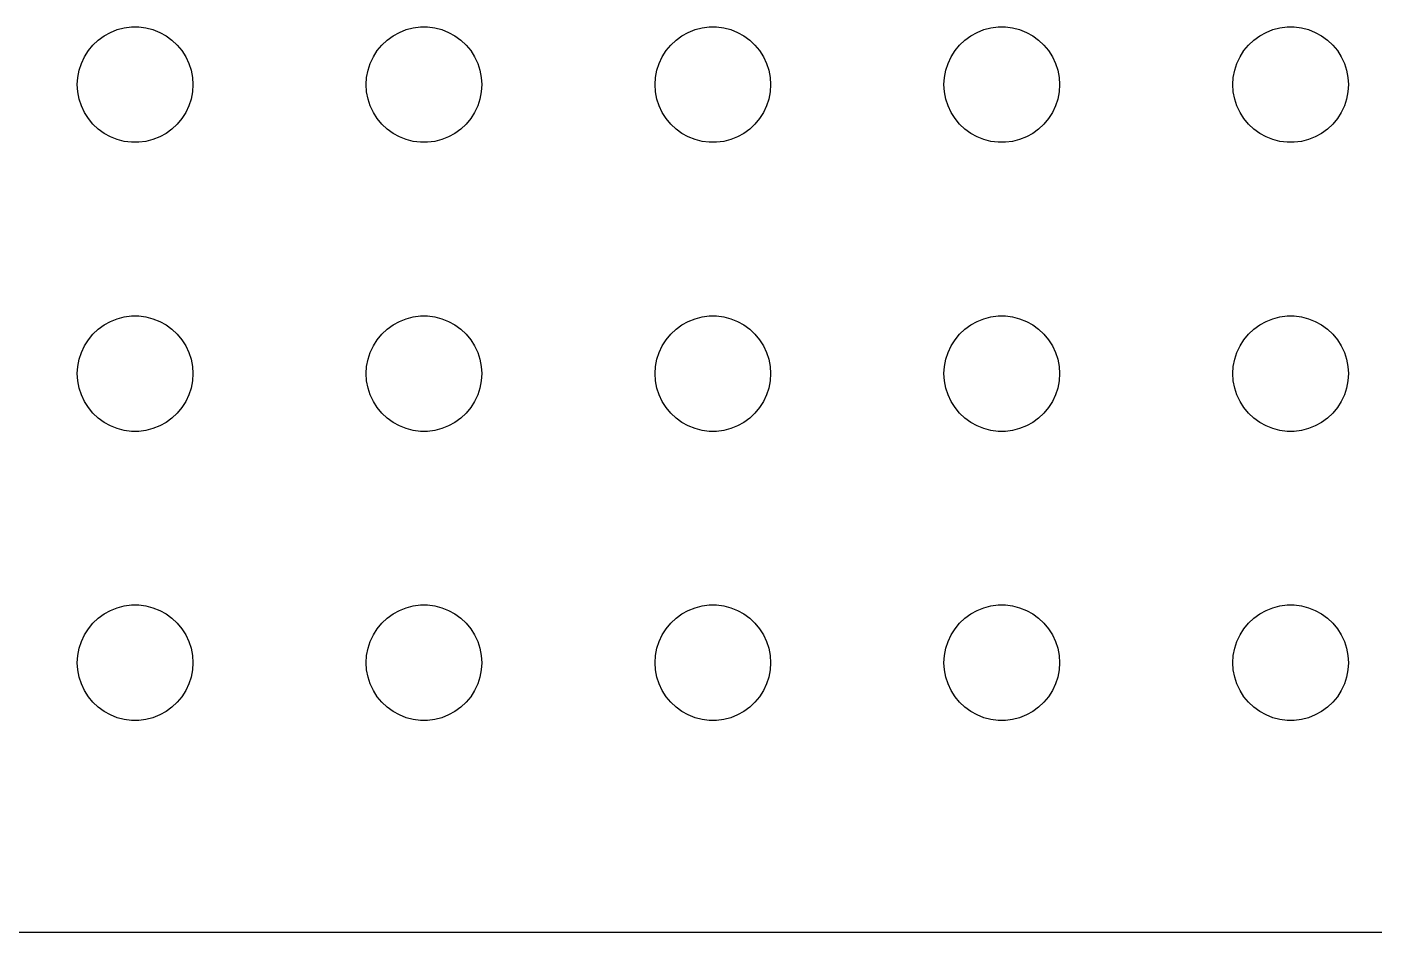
# Model space of a CAD drawing. Header units: metres. Extents: x -134 to 134, y 518 to 1078.
# Drawn here: x -70.31 to -35.33, y 518.01 to 541.5 of the extents above; entities that cross this region are included whole.
import ezdxf

# ---------------------------------------------------------------- set-up
doc = ezdxf.new("R2010")
doc.units = ezdxf.units.M

msp = doc.modelspace()

# ---------------------------------------------------------------- linework, layer by layer
for p, q in [((-68.1387, 541.357), (-67.9635, 541.427)), ((-67.9635, 541.427), (-67.7811, 541.473)), ((-67.7811, 541.473), (-67.5942, 541.497)), ((-67.5942, 541.497), (-67.4058, 541.497)), ((-67.4058, 541.497), (-67.2189, 541.473)), ((-67.2189, 541.473), (-67.0365, 541.427)), ((-67.0365, 541.427), (-66.8613, 541.357)), ((-60.6387, 541.357), (-60.4635, 541.427)), ((-60.4635, 541.427), (-60.2811, 541.473)), ((-60.2811, 541.473), (-60.0942, 541.497)), ((-60.0942, 541.497), (-59.9058, 541.497)), ((-59.9058, 541.497), (-59.7189, 541.473)), ((-59.7189, 541.473), (-59.5365, 541.427)), ((-59.5365, 541.427), (-59.3613, 541.357)), ((-53.1387, 541.357), (-52.9635, 541.427)), ((-52.9635, 541.427), (-52.7811, 541.473)), ((-52.7811, 541.473), (-52.5942, 541.497)), ((-52.5942, 541.497), (-52.4058, 541.497)), ((-52.4058, 541.497), (-52.2189, 541.473)), ((-52.2189, 541.473), (-52.0365, 541.427)), ((-52.0365, 541.427), (-51.8613, 541.357)), ((-45.6387, 541.357), (-45.4635, 541.427)), ((-45.4635, 541.427), (-45.2811, 541.473)), ((-45.2811, 541.473), (-45.0942, 541.497)), ((-45.0942, 541.497), (-44.9058, 541.497)), ((-44.9058, 541.497), (-44.7189, 541.473)), ((-44.7189, 541.473), (-44.5365, 541.427)), ((-44.5365, 541.427), (-44.3613, 541.357)), ((-38.1387, 541.357), (-37.9635, 541.427)), ((-37.9635, 541.427), (-37.7811, 541.473)), ((-37.7811, 541.473), (-37.5942, 541.497)), ((-37.5942, 541.497), (-37.4058, 541.497)), ((-37.4058, 541.497), (-37.2189, 541.473)), ((-37.2189, 541.473), (-37.0365, 541.427)), ((-37.0365, 541.427), (-36.8613, 541.357)), ((-68.5934, 541.027), (-68.4561, 541.156)), ((-68.4561, 541.156), (-68.3037, 541.266)), ((-68.3037, 541.266), (-68.1387, 541.357)), ((-66.8613, 541.357), (-66.6963, 541.266)), ((-66.6963, 541.266), (-66.5439, 541.156)), ((-66.5439, 541.156), (-66.4065, 541.027)), ((-61.0934, 541.027), (-60.9561, 541.156)), ((-60.9561, 541.156), (-60.8037, 541.266)), ((-60.8037, 541.266), (-60.6387, 541.357)), ((-59.3613, 541.357), (-59.1963, 541.266)), ((-59.1963, 541.266), (-59.0439, 541.156)), ((-59.0439, 541.156), (-58.9065, 541.027)), ((-53.5934, 541.027), (-53.4561, 541.156)), ((-53.4561, 541.156), (-53.3037, 541.266)), ((-53.3037, 541.266), (-53.1387, 541.357)), ((-51.8613, 541.357), (-51.6963, 541.266)), ((-51.6963, 541.266), (-51.5439, 541.156)), ((-51.5439, 541.156), (-51.4065, 541.027)), ((-46.0934, 541.027), (-45.9561, 541.156)), ((-45.9561, 541.156), (-45.8037, 541.266)), ((-45.8037, 541.266), (-45.6387, 541.357)), ((-44.3613, 541.357), (-44.1963, 541.266)), ((-44.1963, 541.266), (-44.0439, 541.156)), ((-44.0439, 541.156), (-43.9065, 541.027)), ((-38.5934, 541.027), (-38.4561, 541.156)), ((-38.4561, 541.156), (-38.3037, 541.266)), ((-38.3037, 541.266), (-38.1387, 541.357)), ((-36.8613, 541.357), (-36.6963, 541.266)), ((-36.6963, 541.266), (-36.5439, 541.156)), ((-36.5439, 541.156), (-36.4065, 541.027)), ((-68.8947, 540.552), (-68.8145, 540.723)), ((-68.8145, 540.723), (-68.7135, 540.882)), ((-68.7135, 540.882), (-68.5934, 541.027)), ((-66.4065, 541.027), (-66.2865, 540.882)), ((-66.2865, 540.882), (-66.1855, 540.723)), ((-66.1855, 540.723), (-66.1053, 540.552)), ((-61.3947, 540.552), (-61.3145, 540.723)), ((-61.3145, 540.723), (-61.2135, 540.882)), ((-61.2135, 540.882), (-61.0934, 541.027)), ((-58.9065, 541.027), (-58.7865, 540.882)), ((-58.7865, 540.882), (-58.6855, 540.723)), ((-58.6855, 540.723), (-58.6053, 540.552)), ((-53.8947, 540.552), (-53.8145, 540.723)), ((-53.8145, 540.723), (-53.7135, 540.882)), ((-53.7135, 540.882), (-53.5934, 541.027)), ((-51.4065, 541.027), (-51.2865, 540.882)), ((-51.2865, 540.882), (-51.1855, 540.723)), ((-51.1855, 540.723), (-51.1053, 540.552)), ((-46.3947, 540.552), (-46.3145, 540.723)), ((-46.3145, 540.723), (-46.2135, 540.882)), ((-46.2135, 540.882), (-46.0934, 541.027)), ((-43.9065, 541.027), (-43.7865, 540.882)), ((-43.7865, 540.882), (-43.6855, 540.723)), ((-43.6855, 540.723), (-43.6053, 540.552)), ((-38.8947, 540.552), (-38.8145, 540.723)), ((-38.8145, 540.723), (-38.7135, 540.882)), ((-38.7135, 540.882), (-38.5934, 541.027)), ((-36.4065, 541.027), (-36.2865, 540.882)), ((-36.2865, 540.882), (-36.1855, 540.723)), ((-36.1855, 540.723), (-36.1053, 540.552)), ((-68.9882, 540.188), (-68.9529, 540.373)), ((-68.9529, 540.373), (-68.8947, 540.552)), ((-66.1053, 540.552), (-66.0471, 540.373)), ((-66.0471, 540.373), (-66.0118, 540.188)), ((-61.4882, 540.188), (-61.4529, 540.373)), ((-61.4529, 540.373), (-61.3947, 540.552)), ((-58.6053, 540.552), (-58.5471, 540.373)), ((-58.5471, 540.373), (-58.5118, 540.188)), ((-53.9882, 540.188), (-53.9529, 540.373)), ((-53.9529, 540.373), (-53.8947, 540.552)), ((-51.1053, 540.552), (-51.0471, 540.373)), ((-51.0471, 540.373), (-51.0118, 540.188)), ((-46.4882, 540.188), (-46.4529, 540.373)), ((-46.4529, 540.373), (-46.3947, 540.552)), ((-43.6053, 540.552), (-43.5471, 540.373)), ((-43.5471, 540.373), (-43.5118, 540.188)), ((-38.9882, 540.188), (-38.9529, 540.373)), ((-38.9529, 540.373), (-38.8947, 540.552)), ((-36.1053, 540.552), (-36.0471, 540.373)), ((-36.0471, 540.373), (-36.0118, 540.188)), ((-69, 540), (-68.9882, 540.188)), ((-68.9882, 539.812), (-69, 540)), ((-66.0118, 540.188), (-66, 540)), ((-66, 540), (-66.0118, 539.812)), ((-61.5, 540), (-61.4882, 540.188)), ((-61.4882, 539.812), (-61.5, 540)), ((-58.5118, 540.188), (-58.5, 540)), ((-58.5, 540), (-58.5118, 539.812)), ((-54, 540), (-53.9882, 540.188)), ((-53.9882, 539.812), (-54, 540)), ((-51.0118, 540.188), (-51, 540)), ((-51, 540), (-51.0118, 539.812)), ((-46.5, 540), (-46.4882, 540.188)), ((-46.4882, 539.812), (-46.5, 540)), ((-43.5118, 540.188), (-43.5, 540)), ((-43.5, 540), (-43.5118, 539.812)), ((-39, 540), (-38.9882, 540.188)), ((-38.9882, 539.812), (-39, 540)), ((-36.0118, 540.188), (-36, 540)), ((-36, 540), (-36.0118, 539.812)), ((-68.9529, 539.627), (-68.9882, 539.812)), ((-66.0118, 539.812), (-66.0471, 539.627)), ((-61.4529, 539.627), (-61.4882, 539.812)), ((-58.5118, 539.812), (-58.5471, 539.627)), ((-53.9529, 539.627), (-53.9882, 539.812)), ((-51.0118, 539.812), (-51.0471, 539.627)), ((-46.4529, 539.627), (-46.4882, 539.812)), ((-43.5118, 539.812), (-43.5471, 539.627)), ((-38.9529, 539.627), (-38.9882, 539.812)), ((-36.0118, 539.812), (-36.0471, 539.627)), ((-68.8947, 539.448), (-68.9529, 539.627)), ((-68.8145, 539.277), (-68.8947, 539.448)), ((-66.1053, 539.448), (-66.1855, 539.277)), ((-66.0471, 539.627), (-66.1053, 539.448)), ((-61.3947, 539.448), (-61.4529, 539.627)), ((-61.3145, 539.277), (-61.3947, 539.448)), ((-58.6053, 539.448), (-58.6855, 539.277)), ((-58.5471, 539.627), (-58.6053, 539.448)), ((-53.8947, 539.448), (-53.9529, 539.627)), ((-53.8145, 539.277), (-53.8947, 539.448)), ((-51.1053, 539.448), (-51.1855, 539.277)), ((-51.0471, 539.627), (-51.1053, 539.448)), ((-46.3947, 539.448), (-46.4529, 539.627)), ((-46.3145, 539.277), (-46.3947, 539.448)), ((-43.6053, 539.448), (-43.6855, 539.277)), ((-43.5471, 539.627), (-43.6053, 539.448)), ((-38.8947, 539.448), (-38.9529, 539.627)), ((-38.8145, 539.277), (-38.8947, 539.448)), ((-36.1053, 539.448), (-36.1855, 539.277)), ((-36.0471, 539.627), (-36.1053, 539.448)), ((-68.7135, 539.118), (-68.8145, 539.277)), ((-68.5934, 538.973), (-68.7135, 539.118)), ((-68.4561, 538.844), (-68.5934, 538.973)), ((-66.4065, 538.973), (-66.5439, 538.844)), ((-66.2865, 539.118), (-66.4065, 538.973)), ((-66.1855, 539.277), (-66.2865, 539.118)), ((-61.2135, 539.118), (-61.3145, 539.277)), ((-61.0934, 538.973), (-61.2135, 539.118)), ((-60.9561, 538.844), (-61.0934, 538.973)), ((-58.9065, 538.973), (-59.0439, 538.844)), ((-58.7865, 539.118), (-58.9065, 538.973)), ((-58.6855, 539.277), (-58.7865, 539.118)), ((-53.7135, 539.118), (-53.8145, 539.277)), ((-53.5934, 538.973), (-53.7135, 539.118)), ((-53.4561, 538.844), (-53.5934, 538.973)), ((-51.4065, 538.973), (-51.5439, 538.844)), ((-51.2865, 539.118), (-51.4065, 538.973)), ((-51.1855, 539.277), (-51.2865, 539.118)), ((-46.2135, 539.118), (-46.3145, 539.277)), ((-46.0934, 538.973), (-46.2135, 539.118)), ((-45.9561, 538.844), (-46.0934, 538.973)), ((-43.9065, 538.973), (-44.0439, 538.844)), ((-43.7865, 539.118), (-43.9065, 538.973)), ((-43.6855, 539.277), (-43.7865, 539.118)), ((-38.7135, 539.118), (-38.8145, 539.277)), ((-38.5934, 538.973), (-38.7135, 539.118)), ((-38.4561, 538.844), (-38.5934, 538.973)), ((-36.4065, 538.973), (-36.5439, 538.844)), ((-36.2865, 539.118), (-36.4065, 538.973)), ((-36.1855, 539.277), (-36.2865, 539.118)), ((-68.3037, 538.734), (-68.4561, 538.844)), ((-68.1387, 538.643), (-68.3037, 538.734)), ((-67.9635, 538.573), (-68.1387, 538.643)), ((-66.8613, 538.643), (-67.0365, 538.573)), ((-66.6963, 538.734), (-66.8613, 538.643)), ((-66.5439, 538.844), (-66.6963, 538.734)), ((-60.8037, 538.734), (-60.9561, 538.844)), ((-60.6387, 538.643), (-60.8037, 538.734)), ((-60.4635, 538.573), (-60.6387, 538.643)), ((-59.3613, 538.643), (-59.5365, 538.573)), ((-59.1963, 538.734), (-59.3613, 538.643)), ((-59.0439, 538.844), (-59.1963, 538.734)), ((-53.3037, 538.734), (-53.4561, 538.844)), ((-53.1387, 538.643), (-53.3037, 538.734)), ((-52.9635, 538.573), (-53.1387, 538.643)), ((-51.8613, 538.643), (-52.0365, 538.573)), ((-51.6963, 538.734), (-51.8613, 538.643)), ((-51.5439, 538.844), (-51.6963, 538.734)), ((-45.8037, 538.734), (-45.9561, 538.844)), ((-45.6387, 538.643), (-45.8037, 538.734)), ((-45.4635, 538.573), (-45.6387, 538.643)), ((-44.3613, 538.643), (-44.5365, 538.573)), ((-44.1963, 538.734), (-44.3613, 538.643)), ((-44.0439, 538.844), (-44.1963, 538.734)), ((-38.3037, 538.734), (-38.4561, 538.844)), ((-38.1387, 538.643), (-38.3037, 538.734)), ((-37.9635, 538.573), (-38.1387, 538.643)), ((-36.8613, 538.643), (-37.0365, 538.573)), ((-36.6963, 538.734), (-36.8613, 538.643)), ((-36.5439, 538.844), (-36.6963, 538.734)), ((-67.7811, 538.527), (-67.9635, 538.573)), ((-67.5942, 538.503), (-67.7811, 538.527)), ((-67.4058, 538.503), (-67.5942, 538.503)), ((-67.2189, 538.527), (-67.4058, 538.503)), ((-67.0365, 538.573), (-67.2189, 538.527)), ((-60.2811, 538.527), (-60.4635, 538.573)), ((-60.0942, 538.503), (-60.2811, 538.527)), ((-59.9058, 538.503), (-60.0942, 538.503)), ((-59.7189, 538.527), (-59.9058, 538.503)), ((-59.5365, 538.573), (-59.7189, 538.527)), ((-52.7811, 538.527), (-52.9635, 538.573)), ((-52.5942, 538.503), (-52.7811, 538.527)), ((-52.4058, 538.503), (-52.5942, 538.503)), ((-52.2189, 538.527), (-52.4058, 538.503)), ((-52.0365, 538.573), (-52.2189, 538.527)), ((-45.2811, 538.527), (-45.4635, 538.573)), ((-45.0942, 538.503), (-45.2811, 538.527)), ((-44.9058, 538.503), (-45.0942, 538.503)), ((-44.7189, 538.527), (-44.9058, 538.503)), ((-44.5365, 538.573), (-44.7189, 538.527)), ((-37.7811, 538.527), (-37.9635, 538.573)), ((-37.5942, 538.503), (-37.7811, 538.527)), ((-37.4058, 538.503), (-37.5942, 538.503)), ((-37.2189, 538.527), (-37.4058, 538.503)), ((-37.0365, 538.573), (-37.2189, 538.527)), ((-68.4561, 533.656), (-68.3037, 533.766)), ((-68.3037, 533.766), (-68.1387, 533.857)), ((-68.1387, 533.857), (-67.9635, 533.927)), ((-67.9635, 533.927), (-67.7811, 533.973)), ((-67.7811, 533.973), (-67.5942, 533.997)), ((-67.5942, 533.997), (-67.4058, 533.997)), ((-67.4058, 533.997), (-67.2189, 533.973)), ((-67.2189, 533.973), (-67.0365, 533.927)), ((-67.0365, 533.927), (-66.8613, 533.857)), ((-66.8613, 533.857), (-66.6963, 533.766)), ((-66.6963, 533.766), (-66.5439, 533.656)), ((-60.9561, 533.656), (-60.8037, 533.766)), ((-60.8037, 533.766), (-60.6387, 533.857)), ((-60.6387, 533.857), (-60.4635, 533.927)), ((-60.4635, 533.927), (-60.2811, 533.973)), ((-60.2811, 533.973), (-60.0942, 533.997)), ((-60.0942, 533.997), (-59.9058, 533.997)), ((-59.9058, 533.997), (-59.7189, 533.973)), ((-59.7189, 533.973), (-59.5365, 533.927)), ((-59.5365, 533.927), (-59.3613, 533.857)), ((-59.3613, 533.857), (-59.1963, 533.766)), ((-59.1963, 533.766), (-59.0439, 533.656)), ((-53.4561, 533.656), (-53.3037, 533.766)), ((-53.3037, 533.766), (-53.1387, 533.857)), ((-53.1387, 533.857), (-52.9635, 533.927)), ((-52.9635, 533.927), (-52.7811, 533.973)), ((-52.7811, 533.973), (-52.5942, 533.997)), ((-52.5942, 533.997), (-52.4058, 533.997)), ((-52.4058, 533.997), (-52.2189, 533.973)), ((-52.2189, 533.973), (-52.0365, 533.927)), ((-52.0365, 533.927), (-51.8613, 533.857)), ((-51.8613, 533.857), (-51.6963, 533.766)), ((-51.6963, 533.766), (-51.5439, 533.656)), ((-45.9561, 533.656), (-45.8037, 533.766)), ((-45.8037, 533.766), (-45.6387, 533.857)), ((-45.6387, 533.857), (-45.4635, 533.927)), ((-45.4635, 533.927), (-45.2811, 533.973)), ((-45.2811, 533.973), (-45.0942, 533.997)), ((-45.0942, 533.997), (-44.9058, 533.997)), ((-44.9058, 533.997), (-44.7189, 533.973)), ((-44.7189, 533.973), (-44.5365, 533.927)), ((-44.5365, 533.927), (-44.3613, 533.857)), ((-44.3613, 533.857), (-44.1963, 533.766)), ((-44.1963, 533.766), (-44.0439, 533.656)), ((-38.4561, 533.656), (-38.3037, 533.766)), ((-38.3037, 533.766), (-38.1387, 533.857)), ((-38.1387, 533.857), (-37.9635, 533.927)), ((-37.9635, 533.927), (-37.7811, 533.973)), ((-37.7811, 533.973), (-37.5942, 533.997)), ((-37.5942, 533.997), (-37.4058, 533.997)), ((-37.4058, 533.997), (-37.2189, 533.973)), ((-37.2189, 533.973), (-37.0365, 533.927)), ((-37.0365, 533.927), (-36.8613, 533.857)), ((-36.8613, 533.857), (-36.6963, 533.766)), ((-36.6963, 533.766), (-36.5439, 533.656)), ((-68.8145, 533.223), (-68.7135, 533.382)), ((-68.7135, 533.382), (-68.5934, 533.527)), ((-68.5934, 533.527), (-68.4561, 533.656)), ((-66.5439, 533.656), (-66.4065, 533.527)), ((-66.4065, 533.527), (-66.2865, 533.382)), ((-66.2865, 533.382), (-66.1855, 533.223)), ((-61.3145, 533.223), (-61.2135, 533.382)), ((-61.2135, 533.382), (-61.0934, 533.527)), ((-61.0934, 533.527), (-60.9561, 533.656)), ((-59.0439, 533.656), (-58.9065, 533.527)), ((-58.9065, 533.527), (-58.7865, 533.382)), ((-58.7865, 533.382), (-58.6855, 533.223)), ((-53.8145, 533.223), (-53.7135, 533.382)), ((-53.7135, 533.382), (-53.5934, 533.527)), ((-53.5934, 533.527), (-53.4561, 533.656)), ((-51.5439, 533.656), (-51.4065, 533.527)), ((-51.4065, 533.527), (-51.2865, 533.382)), ((-51.2865, 533.382), (-51.1855, 533.223)), ((-46.3145, 533.223), (-46.2135, 533.382)), ((-46.2135, 533.382), (-46.0934, 533.527)), ((-46.0934, 533.527), (-45.9561, 533.656)), ((-44.0439, 533.656), (-43.9065, 533.527)), ((-43.9065, 533.527), (-43.7865, 533.382)), ((-43.7865, 533.382), (-43.6855, 533.223)), ((-38.8145, 533.223), (-38.7135, 533.382)), ((-38.7135, 533.382), (-38.5934, 533.527)), ((-38.5934, 533.527), (-38.4561, 533.656)), ((-36.5439, 533.656), (-36.4065, 533.527)), ((-36.4065, 533.527), (-36.2865, 533.382)), ((-36.2865, 533.382), (-36.1855, 533.223)), ((-68.9529, 532.873), (-68.8947, 533.052)), ((-68.8947, 533.052), (-68.8145, 533.223)), ((-66.1855, 533.223), (-66.1053, 533.052)), ((-66.1053, 533.052), (-66.0471, 532.873)), ((-61.4529, 532.873), (-61.3947, 533.052)), ((-61.3947, 533.052), (-61.3145, 533.223)), ((-58.6855, 533.223), (-58.6053, 533.052)), ((-58.6053, 533.052), (-58.5471, 532.873)), ((-53.9529, 532.873), (-53.8947, 533.052)), ((-53.8947, 533.052), (-53.8145, 533.223)), ((-51.1855, 533.223), (-51.1053, 533.052)), ((-51.1053, 533.052), (-51.0471, 532.873)), ((-46.4529, 532.873), (-46.3947, 533.052)), ((-46.3947, 533.052), (-46.3145, 533.223)), ((-43.6855, 533.223), (-43.6053, 533.052)), ((-43.6053, 533.052), (-43.5471, 532.873)), ((-38.9529, 532.873), (-38.8947, 533.052)), ((-38.8947, 533.052), (-38.8145, 533.223)), ((-36.1855, 533.223), (-36.1053, 533.052)), ((-36.1053, 533.052), (-36.0471, 532.873)), ((-69, 532.5), (-68.9882, 532.688)), ((-68.9882, 532.688), (-68.9529, 532.873)), ((-66.0471, 532.873), (-66.0118, 532.688)), ((-66.0118, 532.688), (-66, 532.5)), ((-61.5, 532.5), (-61.4882, 532.688)), ((-61.4882, 532.688), (-61.4529, 532.873)), ((-58.5471, 532.873), (-58.5118, 532.688)), ((-58.5118, 532.688), (-58.5, 532.5)), ((-54, 532.5), (-53.9882, 532.688)), ((-53.9882, 532.688), (-53.9529, 532.873)), ((-51.0471, 532.873), (-51.0118, 532.688)), ((-51.0118, 532.688), (-51, 532.5)), ((-46.5, 532.5), (-46.4882, 532.688)), ((-46.4882, 532.688), (-46.4529, 532.873)), ((-43.5471, 532.873), (-43.5118, 532.688)), ((-43.5118, 532.688), (-43.5, 532.5)), ((-39, 532.5), (-38.9882, 532.688)), ((-38.9882, 532.688), (-38.9529, 532.873)), ((-36.0471, 532.873), (-36.0118, 532.688)), ((-36.0118, 532.688), (-36, 532.5)), ((-68.9882, 532.312), (-69, 532.5)), ((-68.9529, 532.127), (-68.9882, 532.312)), ((-66.0118, 532.312), (-66.0471, 532.127)), ((-66, 532.5), (-66.0118, 532.312)), ((-61.4882, 532.312), (-61.5, 532.5)), ((-61.4529, 532.127), (-61.4882, 532.312)), ((-58.5118, 532.312), (-58.5471, 532.127)), ((-58.5, 532.5), (-58.5118, 532.312)), ((-53.9882, 532.312), (-54, 532.5)), ((-53.9529, 532.127), (-53.9882, 532.312)), ((-51.0118, 532.312), (-51.0471, 532.127)), ((-51, 532.5), (-51.0118, 532.312)), ((-46.4882, 532.312), (-46.5, 532.5)), ((-46.4529, 532.127), (-46.4882, 532.312)), ((-43.5118, 532.312), (-43.5471, 532.127)), ((-43.5, 532.5), (-43.5118, 532.312)), ((-38.9882, 532.312), (-39, 532.5)), ((-38.9529, 532.127), (-38.9882, 532.312)), ((-36.0118, 532.312), (-36.0471, 532.127)), ((-36, 532.5), (-36.0118, 532.312)), ((-68.8947, 531.948), (-68.9529, 532.127)), ((-68.8145, 531.777), (-68.8947, 531.948)), ((-66.1053, 531.948), (-66.1855, 531.777)), ((-66.0471, 532.127), (-66.1053, 531.948)), ((-61.3947, 531.948), (-61.4529, 532.127)), ((-61.3145, 531.777), (-61.3947, 531.948)), ((-58.6053, 531.948), (-58.6855, 531.777)), ((-58.5471, 532.127), (-58.6053, 531.948)), ((-53.8947, 531.948), (-53.9529, 532.127)), ((-53.8145, 531.777), (-53.8947, 531.948)), ((-51.1053, 531.948), (-51.1855, 531.777)), ((-51.0471, 532.127), (-51.1053, 531.948)), ((-46.3947, 531.948), (-46.4529, 532.127)), ((-46.3145, 531.777), (-46.3947, 531.948)), ((-43.6053, 531.948), (-43.6855, 531.777)), ((-43.5471, 532.127), (-43.6053, 531.948)), ((-38.8947, 531.948), (-38.9529, 532.127)), ((-38.8145, 531.777), (-38.8947, 531.948)), ((-36.1053, 531.948), (-36.1855, 531.777)), ((-36.0471, 532.127), (-36.1053, 531.948)), ((-68.7135, 531.618), (-68.8145, 531.777)), ((-68.5934, 531.473), (-68.7135, 531.618)), ((-66.2865, 531.618), (-66.4065, 531.473)), ((-66.1855, 531.777), (-66.2865, 531.618)), ((-61.2135, 531.618), (-61.3145, 531.777)), ((-61.0934, 531.473), (-61.2135, 531.618)), ((-58.7865, 531.618), (-58.9065, 531.473)), ((-58.6855, 531.777), (-58.7865, 531.618)), ((-53.7135, 531.618), (-53.8145, 531.777)), ((-53.5934, 531.473), (-53.7135, 531.618)), ((-51.2865, 531.618), (-51.4065, 531.473)), ((-51.1855, 531.777), (-51.2865, 531.618)), ((-46.2135, 531.618), (-46.3145, 531.777)), ((-46.0934, 531.473), (-46.2135, 531.618)), ((-43.7865, 531.618), (-43.9065, 531.473)), ((-43.6855, 531.777), (-43.7865, 531.618)), ((-38.7135, 531.618), (-38.8145, 531.777)), ((-38.5934, 531.473), (-38.7135, 531.618)), ((-36.2865, 531.618), (-36.4065, 531.473)), ((-36.1855, 531.777), (-36.2865, 531.618)), ((-68.4561, 531.344), (-68.5934, 531.473)), ((-68.3037, 531.234), (-68.4561, 531.344)), ((-66.5439, 531.344), (-66.6963, 531.234)), ((-66.4065, 531.473), (-66.5439, 531.344)), ((-60.9561, 531.344), (-61.0934, 531.473)), ((-60.8037, 531.234), (-60.9561, 531.344)), ((-59.0439, 531.344), (-59.1963, 531.234)), ((-58.9065, 531.473), (-59.0439, 531.344)), ((-53.4561, 531.344), (-53.5934, 531.473)), ((-53.3037, 531.234), (-53.4561, 531.344)), ((-51.5439, 531.344), (-51.6963, 531.234)), ((-51.4065, 531.473), (-51.5439, 531.344)), ((-45.9561, 531.344), (-46.0934, 531.473)), ((-45.8037, 531.234), (-45.9561, 531.344)), ((-44.0439, 531.344), (-44.1963, 531.234)), ((-43.9065, 531.473), (-44.0439, 531.344)), ((-38.4561, 531.344), (-38.5934, 531.473)), ((-38.3037, 531.234), (-38.4561, 531.344)), ((-36.5439, 531.344), (-36.6963, 531.234)), ((-36.4065, 531.473), (-36.5439, 531.344)), ((-68.1387, 531.143), (-68.3037, 531.234)), ((-67.9635, 531.073), (-68.1387, 531.143)), ((-67.7811, 531.027), (-67.9635, 531.073)), ((-67.5942, 531.003), (-67.7811, 531.027)), ((-67.4058, 531.003), (-67.5942, 531.003)), ((-67.2189, 531.027), (-67.4058, 531.003)), ((-67.0365, 531.073), (-67.2189, 531.027)), ((-66.8613, 531.143), (-67.0365, 531.073)), ((-66.6963, 531.234), (-66.8613, 531.143)), ((-60.6387, 531.143), (-60.8037, 531.234)), ((-60.4635, 531.073), (-60.6387, 531.143)), ((-60.2811, 531.027), (-60.4635, 531.073)), ((-60.0942, 531.003), (-60.2811, 531.027)), ((-59.9058, 531.003), (-60.0942, 531.003)), ((-59.7189, 531.027), (-59.9058, 531.003)), ((-59.5365, 531.073), (-59.7189, 531.027)), ((-59.3613, 531.143), (-59.5365, 531.073)), ((-59.1963, 531.234), (-59.3613, 531.143)), ((-53.1387, 531.143), (-53.3037, 531.234)), ((-52.9635, 531.073), (-53.1387, 531.143)), ((-52.7811, 531.027), (-52.9635, 531.073)), ((-52.5942, 531.003), (-52.7811, 531.027)), ((-52.4058, 531.003), (-52.5942, 531.003)), ((-52.2189, 531.027), (-52.4058, 531.003)), ((-52.0365, 531.073), (-52.2189, 531.027)), ((-51.8613, 531.143), (-52.0365, 531.073)), ((-51.6963, 531.234), (-51.8613, 531.143)), ((-45.6387, 531.143), (-45.8037, 531.234)), ((-45.4635, 531.073), (-45.6387, 531.143)), ((-45.2811, 531.027), (-45.4635, 531.073)), ((-45.0942, 531.003), (-45.2811, 531.027)), ((-44.9058, 531.003), (-45.0942, 531.003)), ((-44.7189, 531.027), (-44.9058, 531.003)), ((-44.5365, 531.073), (-44.7189, 531.027)), ((-44.3613, 531.143), (-44.5365, 531.073)), ((-44.1963, 531.234), (-44.3613, 531.143)), ((-38.1387, 531.143), (-38.3037, 531.234)), ((-37.9635, 531.073), (-38.1387, 531.143)), ((-37.7811, 531.027), (-37.9635, 531.073)), ((-37.5942, 531.003), (-37.7811, 531.027)), ((-37.4058, 531.003), (-37.5942, 531.003)), ((-37.2189, 531.027), (-37.4058, 531.003)), ((-37.0365, 531.073), (-37.2189, 531.027)), ((-36.8613, 531.143), (-37.0365, 531.073)), ((-36.6963, 531.234), (-36.8613, 531.143)), ((-68.3037, 526.266), (-68.1387, 526.357)), ((-68.1387, 526.357), (-67.9635, 526.427)), ((-67.9635, 526.427), (-67.7811, 526.473)), ((-67.7811, 526.473), (-67.5942, 526.497)), ((-67.5942, 526.497), (-67.4058, 526.497)), ((-67.4058, 526.497), (-67.2189, 526.473)), ((-67.2189, 526.473), (-67.0365, 526.427)), ((-67.0365, 526.427), (-66.8613, 526.357)), ((-66.8613, 526.357), (-66.6963, 526.266)), ((-60.8037, 526.266), (-60.6387, 526.357)), ((-60.6387, 526.357), (-60.4635, 526.427)), ((-60.4635, 526.427), (-60.2811, 526.473)), ((-60.2811, 526.473), (-60.0942, 526.497)), ((-60.0942, 526.497), (-59.9058, 526.497)), ((-59.9058, 526.497), (-59.7189, 526.473)), ((-59.7189, 526.473), (-59.5365, 526.427)), ((-59.5365, 526.427), (-59.3613, 526.357)), ((-59.3613, 526.357), (-59.1963, 526.266)), ((-53.3037, 526.266), (-53.1387, 526.357)), ((-53.1387, 526.357), (-52.9635, 526.427)), ((-52.9635, 526.427), (-52.7811, 526.473)), ((-52.7811, 526.473), (-52.5942, 526.497)), ((-52.5942, 526.497), (-52.4058, 526.497)), ((-52.4058, 526.497), (-52.2189, 526.473)), ((-52.2189, 526.473), (-52.0365, 526.427)), ((-52.0365, 526.427), (-51.8613, 526.357)), ((-51.8613, 526.357), (-51.6963, 526.266)), ((-45.8037, 526.266), (-45.6387, 526.357)), ((-45.6387, 526.357), (-45.4635, 526.427)), ((-45.4635, 526.427), (-45.2811, 526.473)), ((-45.2811, 526.473), (-45.0942, 526.497)), ((-45.0942, 526.497), (-44.9058, 526.497)), ((-44.9058, 526.497), (-44.7189, 526.473)), ((-44.7189, 526.473), (-44.5365, 526.427)), ((-44.5365, 526.427), (-44.3613, 526.357)), ((-44.3613, 526.357), (-44.1963, 526.266)), ((-38.3037, 526.266), (-38.1387, 526.357)), ((-38.1387, 526.357), (-37.9635, 526.427)), ((-37.9635, 526.427), (-37.7811, 526.473)), ((-37.7811, 526.473), (-37.5942, 526.497)), ((-37.5942, 526.497), (-37.4058, 526.497)), ((-37.4058, 526.497), (-37.2189, 526.473)), ((-37.2189, 526.473), (-37.0365, 526.427)), ((-37.0365, 526.427), (-36.8613, 526.357)), ((-36.8613, 526.357), (-36.6963, 526.266)), ((-68.7135, 525.882), (-68.5934, 526.027)), ((-68.5934, 526.027), (-68.4561, 526.156)), ((-68.4561, 526.156), (-68.3037, 526.266)), ((-66.6963, 526.266), (-66.5439, 526.156)), ((-66.5439, 526.156), (-66.4065, 526.027)), ((-66.4065, 526.027), (-66.2865, 525.882)), ((-61.2135, 525.882), (-61.0934, 526.027)), ((-61.0934, 526.027), (-60.9561, 526.156)), ((-60.9561, 526.156), (-60.8037, 526.266)), ((-59.1963, 526.266), (-59.0439, 526.156)), ((-59.0439, 526.156), (-58.9065, 526.027)), ((-58.9065, 526.027), (-58.7865, 525.882)), ((-53.7135, 525.882), (-53.5934, 526.027)), ((-53.5934, 526.027), (-53.4561, 526.156)), ((-53.4561, 526.156), (-53.3037, 526.266)), ((-51.6963, 526.266), (-51.5439, 526.156)), ((-51.5439, 526.156), (-51.4065, 526.027)), ((-51.4065, 526.027), (-51.2865, 525.882)), ((-46.2135, 525.882), (-46.0934, 526.027)), ((-46.0934, 526.027), (-45.9561, 526.156)), ((-45.9561, 526.156), (-45.8037, 526.266)), ((-44.1963, 526.266), (-44.0439, 526.156)), ((-44.0439, 526.156), (-43.9065, 526.027)), ((-43.9065, 526.027), (-43.7865, 525.882)), ((-38.7135, 525.882), (-38.5934, 526.027)), ((-38.5934, 526.027), (-38.4561, 526.156)), ((-38.4561, 526.156), (-38.3037, 526.266)), ((-36.6963, 526.266), (-36.5439, 526.156)), ((-36.5439, 526.156), (-36.4065, 526.027)), ((-36.4065, 526.027), (-36.2865, 525.882)), ((-68.8947, 525.552), (-68.8145, 525.723)), ((-68.8145, 525.723), (-68.7135, 525.882)), ((-66.2865, 525.882), (-66.1855, 525.723)), ((-66.1855, 525.723), (-66.1053, 525.552)), ((-61.3947, 525.552), (-61.3145, 525.723)), ((-61.3145, 525.723), (-61.2135, 525.882)), ((-58.7865, 525.882), (-58.6855, 525.723)), ((-58.6855, 525.723), (-58.6053, 525.552)), ((-53.8947, 525.552), (-53.8145, 525.723)), ((-53.8145, 525.723), (-53.7135, 525.882)), ((-51.2865, 525.882), (-51.1855, 525.723)), ((-51.1855, 525.723), (-51.1053, 525.552)), ((-46.3947, 525.552), (-46.3145, 525.723)), ((-46.3145, 525.723), (-46.2135, 525.882)), ((-43.7865, 525.882), (-43.6855, 525.723)), ((-43.6855, 525.723), (-43.6053, 525.552)), ((-38.8947, 525.552), (-38.8145, 525.723)), ((-38.8145, 525.723), (-38.7135, 525.882)), ((-36.2865, 525.882), (-36.1855, 525.723)), ((-36.1855, 525.723), (-36.1053, 525.552)), ((-68.9882, 525.188), (-68.9529, 525.373)), ((-68.9529, 525.373), (-68.8947, 525.552)), ((-66.1053, 525.552), (-66.0471, 525.373)), ((-66.0471, 525.373), (-66.0118, 525.188)), ((-61.4882, 525.188), (-61.4529, 525.373)), ((-61.4529, 525.373), (-61.3947, 525.552)), ((-58.6053, 525.552), (-58.5471, 525.373)), ((-58.5471, 525.373), (-58.5118, 525.188)), ((-53.9882, 525.188), (-53.9529, 525.373)), ((-53.9529, 525.373), (-53.8947, 525.552)), ((-51.1053, 525.552), (-51.0471, 525.373)), ((-51.0471, 525.373), (-51.0118, 525.188)), ((-46.4882, 525.188), (-46.4529, 525.373)), ((-46.4529, 525.373), (-46.3947, 525.552)), ((-43.6053, 525.552), (-43.5471, 525.373)), ((-43.5471, 525.373), (-43.5118, 525.188)), ((-38.9882, 525.188), (-38.9529, 525.373)), ((-38.9529, 525.373), (-38.8947, 525.552)), ((-36.1053, 525.552), (-36.0471, 525.373)), ((-36.0471, 525.373), (-36.0118, 525.188)), ((-69, 525), (-68.9882, 525.188)), ((-68.9882, 524.812), (-69, 525)), ((-66.0118, 525.188), (-66, 525)), ((-66, 525), (-66.0118, 524.812)), ((-61.5, 525), (-61.4882, 525.188)), ((-61.4882, 524.812), (-61.5, 525)), ((-58.5118, 525.188), (-58.5, 525)), ((-58.5, 525), (-58.5118, 524.812)), ((-54, 525), (-53.9882, 525.188)), ((-53.9882, 524.812), (-54, 525)), ((-51.0118, 525.188), (-51, 525)), ((-51, 525), (-51.0118, 524.812)), ((-46.5, 525), (-46.4882, 525.188)), ((-46.4882, 524.812), (-46.5, 525)), ((-43.5118, 525.188), (-43.5, 525)), ((-43.5, 525), (-43.5118, 524.812)), ((-39, 525), (-38.9882, 525.188)), ((-38.9882, 524.812), (-39, 525)), ((-36.0118, 525.188), (-36, 525)), ((-36, 525), (-36.0118, 524.812)), ((-68.9529, 524.627), (-68.9882, 524.812)), ((-68.8947, 524.448), (-68.9529, 524.627)), ((-66.0471, 524.627), (-66.1053, 524.448)), ((-66.0118, 524.812), (-66.0471, 524.627)), ((-61.4529, 524.627), (-61.4882, 524.812)), ((-61.3947, 524.448), (-61.4529, 524.627)), ((-58.5471, 524.627), (-58.6053, 524.448)), ((-58.5118, 524.812), (-58.5471, 524.627)), ((-53.9529, 524.627), (-53.9882, 524.812)), ((-53.8947, 524.448), (-53.9529, 524.627)), ((-51.0471, 524.627), (-51.1053, 524.448)), ((-51.0118, 524.812), (-51.0471, 524.627)), ((-46.4529, 524.627), (-46.4882, 524.812)), ((-46.3947, 524.448), (-46.4529, 524.627)), ((-43.5471, 524.627), (-43.6053, 524.448)), ((-43.5118, 524.812), (-43.5471, 524.627)), ((-38.9529, 524.627), (-38.9882, 524.812)), ((-38.8947, 524.448), (-38.9529, 524.627)), ((-36.0471, 524.627), (-36.1053, 524.448)), ((-36.0118, 524.812), (-36.0471, 524.627)), ((-68.8145, 524.277), (-68.8947, 524.448)), ((-68.7135, 524.118), (-68.8145, 524.277)), ((-66.1855, 524.277), (-66.2865, 524.118)), ((-66.1053, 524.448), (-66.1855, 524.277)), ((-61.3145, 524.277), (-61.3947, 524.448)), ((-61.2135, 524.118), (-61.3145, 524.277)), ((-58.6855, 524.277), (-58.7865, 524.118)), ((-58.6053, 524.448), (-58.6855, 524.277)), ((-53.8145, 524.277), (-53.8947, 524.448)), ((-53.7135, 524.118), (-53.8145, 524.277)), ((-51.1855, 524.277), (-51.2865, 524.118)), ((-51.1053, 524.448), (-51.1855, 524.277)), ((-46.3145, 524.277), (-46.3947, 524.448)), ((-46.2135, 524.118), (-46.3145, 524.277)), ((-43.6855, 524.277), (-43.7865, 524.118)), ((-43.6053, 524.448), (-43.6855, 524.277)), ((-38.8145, 524.277), (-38.8947, 524.448)), ((-38.7135, 524.118), (-38.8145, 524.277)), ((-36.1855, 524.277), (-36.2865, 524.118)), ((-36.1053, 524.448), (-36.1855, 524.277)), ((-68.5934, 523.973), (-68.7135, 524.118)), ((-68.4561, 523.844), (-68.5934, 523.973)), ((-66.4065, 523.973), (-66.5439, 523.844)), ((-66.2865, 524.118), (-66.4065, 523.973)), ((-61.0934, 523.973), (-61.2135, 524.118)), ((-60.9561, 523.844), (-61.0934, 523.973)), ((-58.9065, 523.973), (-59.0439, 523.844)), ((-58.7865, 524.118), (-58.9065, 523.973)), ((-53.5934, 523.973), (-53.7135, 524.118)), ((-53.4561, 523.844), (-53.5934, 523.973)), ((-51.4065, 523.973), (-51.5439, 523.844)), ((-51.2865, 524.118), (-51.4065, 523.973)), ((-46.0934, 523.973), (-46.2135, 524.118)), ((-45.9561, 523.844), (-46.0934, 523.973)), ((-43.9065, 523.973), (-44.0439, 523.844)), ((-43.7865, 524.118), (-43.9065, 523.973)), ((-38.5934, 523.973), (-38.7135, 524.118)), ((-38.4561, 523.844), (-38.5934, 523.973)), ((-36.4065, 523.973), (-36.5439, 523.844)), ((-36.2865, 524.118), (-36.4065, 523.973)), ((-68.3037, 523.734), (-68.4561, 523.844)), ((-68.1387, 523.643), (-68.3037, 523.734)), ((-67.9635, 523.573), (-68.1387, 523.643)), ((-67.7811, 523.527), (-67.9635, 523.573)), ((-67.0365, 523.573), (-67.2189, 523.527)), ((-66.8613, 523.643), (-67.0365, 523.573)), ((-66.6963, 523.734), (-66.8613, 523.643)), ((-66.5439, 523.844), (-66.6963, 523.734)), ((-60.8037, 523.734), (-60.9561, 523.844)), ((-60.6387, 523.643), (-60.8037, 523.734)), ((-60.4635, 523.573), (-60.6387, 523.643)), ((-60.2811, 523.527), (-60.4635, 523.573)), ((-59.5365, 523.573), (-59.7189, 523.527)), ((-59.3613, 523.643), (-59.5365, 523.573)), ((-59.1963, 523.734), (-59.3613, 523.643)), ((-59.0439, 523.844), (-59.1963, 523.734)), ((-53.3037, 523.734), (-53.4561, 523.844)), ((-53.1387, 523.643), (-53.3037, 523.734)), ((-52.9635, 523.573), (-53.1387, 523.643)), ((-52.7811, 523.527), (-52.9635, 523.573)), ((-52.0365, 523.573), (-52.2189, 523.527)), ((-51.8613, 523.643), (-52.0365, 523.573)), ((-51.6963, 523.734), (-51.8613, 523.643)), ((-51.5439, 523.844), (-51.6963, 523.734)), ((-45.8037, 523.734), (-45.9561, 523.844)), ((-45.6387, 523.643), (-45.8037, 523.734)), ((-45.4635, 523.573), (-45.6387, 523.643)), ((-45.2811, 523.527), (-45.4635, 523.573)), ((-44.5365, 523.573), (-44.7189, 523.527)), ((-44.3613, 523.643), (-44.5365, 523.573)), ((-44.1963, 523.734), (-44.3613, 523.643)), ((-44.0439, 523.844), (-44.1963, 523.734)), ((-38.3037, 523.734), (-38.4561, 523.844)), ((-38.1387, 523.643), (-38.3037, 523.734)), ((-37.9635, 523.573), (-38.1387, 523.643)), ((-37.7811, 523.527), (-37.9635, 523.573)), ((-37.0365, 523.573), (-37.2189, 523.527)), ((-36.8613, 523.643), (-37.0365, 523.573)), ((-36.6963, 523.734), (-36.8613, 523.643)), ((-36.5439, 523.844), (-36.6963, 523.734)), ((-67.5942, 523.503), (-67.7811, 523.527)), ((-67.4058, 523.503), (-67.5942, 523.503)), ((-67.2189, 523.527), (-67.4058, 523.503)), ((-60.0942, 523.503), (-60.2811, 523.527)), ((-59.9058, 523.503), (-60.0942, 523.503)), ((-59.7189, 523.527), (-59.9058, 523.503)), ((-52.5942, 523.503), (-52.7811, 523.527)), ((-52.4058, 523.503), (-52.5942, 523.503)), ((-52.2189, 523.527), (-52.4058, 523.503)), ((-45.0942, 523.503), (-45.2811, 523.527)), ((-44.9058, 523.503), (-45.0942, 523.503)), ((-44.7189, 523.527), (-44.9058, 523.503)), ((-37.5942, 523.503), (-37.7811, 523.527)), ((-37.4058, 523.503), (-37.5942, 523.503)), ((-37.2189, 523.527), (-37.4058, 523.503)), ((-129.814, 518.01), (129.814, 518.01))]:
    msp.add_line(p, q)

doc.saveas('drawing.dxf')
